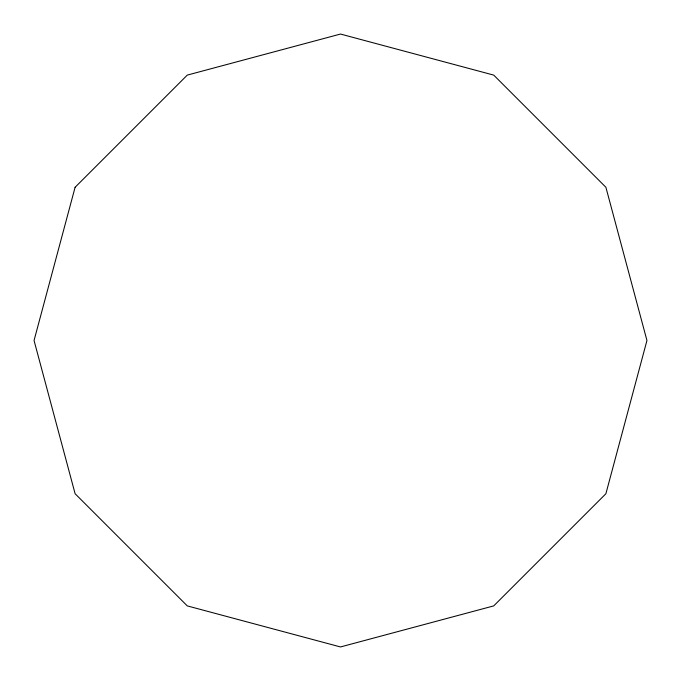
<?xml version="1.0" encoding="UTF-8"?>
<svg xmlns="http://www.w3.org/2000/svg" width="681" height="681" viewBox="0 0 681 681"><rect width="100%" height="100%" fill="white"/><g stroke="black" fill="none" stroke-linecap="round" stroke-linejoin="round"><path stroke-width="1.02" d="M75.106 187.275L34.05 340.5L75.106 493.725L187.275 605.894L340.5 646.95L493.725 605.894L605.894 493.725L646.95 340.5L605.894 187.275L493.725 75.106L340.5 34.05L187.275 75.106L75.106 187.275"/></g></svg>
